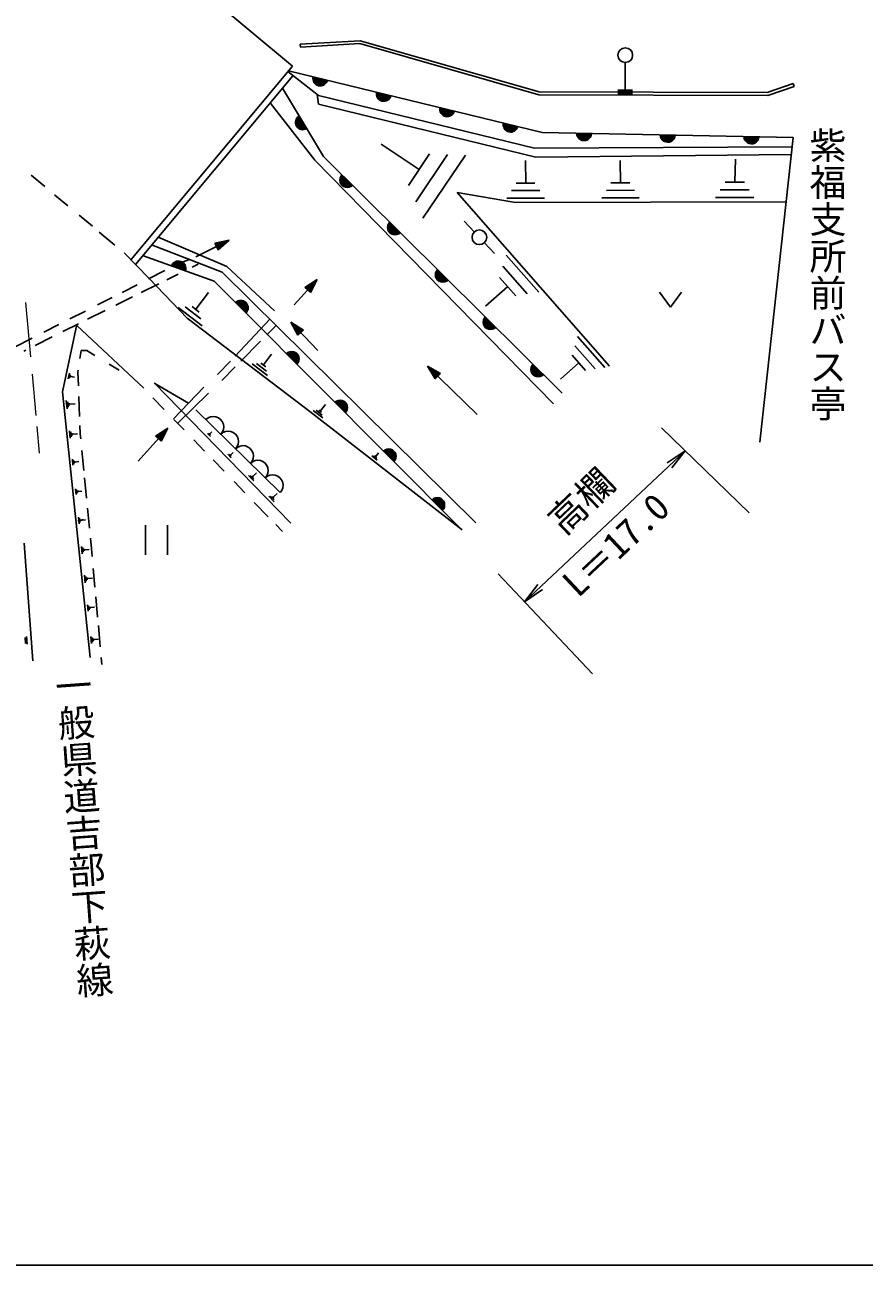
# Model space of a CAD drawing. Units: millimetres, scale not verified. Extents: x 40000 to 680000, y 20000 to 380000.
# Drawn here: x 282036 to 338922, y 205000 to 289073 of the extents above; entities that cross this region are included whole.
import ezdxf
from ezdxf.enums import TextEntityAlignment as Align

# ---------------------------------------------------------------- set-up
doc = ezdxf.new("R2010")
doc.units = ezdxf.units.MM
doc.header["$LTSCALE"] = 1000
for name, color, linetype, lineweight in [('M-BGD', 7, 'Continuous', 25), ('M-STR-STR3', 7, 'Continuous', 25), ('M-TTL', 2, 'Continuous', 140), ('M-TTL-BAND', 7, 'Continuous', 25), ('M-TTL-TXT', 7, 'Continuous', 13)]:
    doc.layers.add(name, color=color, linetype=linetype, lineweight=lineweight)
doc.layers.add('M-STR-HTXT', color=7, linetype='Continuous')
doc.styles.add('@ＭＳ ゴシック', font='')
doc.styles.add('ＭＳ ゴシック', font='')
doc.styles.get('@ＭＳ ゴシック').set_extended_font_data('@MS Gothic')
doc.styles.get('ＭＳ ゴシック').set_extended_font_data('MS Gothic')

# ---------------------------------------------------------------- blocks, each defined once
blk = doc.blocks.new('open_arrow')
at = {"color": 0, "linetype": 'Continuous', "lineweight": -2}
blk.add_lwpolyline([(7.5, 1.25), (0, 0), (7.5, -1.25)], dxfattribs=at)

msp = doc.modelspace()

# ---------------------------------------------------------------- linework, layer by layer
at = {"layer": 'M-BGD'}
for p, q in [((300180, 286274), (270365, 311123)), ((300699, 287767), (304760, 287997)), ((300699, 287767), (300711, 287567)), ((300711, 287567), (304738, 287796)), ((304738, 287796), (316869, 284336)), ((304760, 287997), (316898, 284536)), ((289221, 273152), (300180, 286274)), ((299872, 285905), (301932, 284276)), ((317108, 281779), (299911, 285952)), ((322727, 284516), (322727, 286516)), ((289527, 272836), (300203, 285621)), ((332357, 284490), (334111, 285090)), ((334111, 285090), (334176, 284901)), ((299498, 284776), (302268, 280146)), ((301850, 284341), (301932, 283700)), ((301932, 284276), (316580, 280722)), ((316869, 284336), (332390, 284290)), ((316898, 284536), (332357, 284490)), ((332390, 284290), (334176, 284901)), ((298674, 283790), (301692, 279906)), ((301932, 283700), (316676, 280098)), ((334109, 281443), (317108, 281779)), ((306191, 280979), (308751, 279259)), ((331852, 260792), (334109, 281443)), ((302268, 280146), (318453, 264106)), ((309471, 280319), (308031, 278189)), ((310691, 280279), (308531, 277079)), ((311901, 280239), (309021, 275969)), ((316580, 280722), (334038, 280800)), ((316676, 280098), (333983, 280288)), ((330191, 279969), (330151, 278409)), ((301692, 279906), (317876, 263386)), ((315971, 279879), (315981, 278349)), ((322391, 279879), (322401, 278359)), ((283396, 278104), (282471, 278876)), ((316611, 278349), (315341, 278349)), ((323031, 278359), (321761, 278359)), ((330801, 278409), (329491, 278399)), ((284944, 276811), (284057, 277552)), ((321670, 265931), (311345, 277697)), ((311345, 277697), (315283, 277024)), ((316931, 277839), (315021, 277839)), ((323351, 277859), (321451, 277849)), ((331131, 277889), (329171, 277879)), ((317251, 277329), (314701, 277329)), ((315283, 277024), (333629, 277073)), ((323661, 277349), (321131, 277339)), ((331451, 277369), (328841, 277359)), ((286615, 275416), (285718, 276165)), ((288140, 274144), (287083, 275026)), ((312511, 275029), (311821, 275759)), ((290626, 274152), (295401, 272318)), ((291067, 274681), (295737, 272702)), ((293632, 273337), (295895, 274484)), ((295895, 274484), (294917, 274278)), ((294917, 274278), (295151, 273817)), ((294933, 274282), (295163, 273828)), ((294983, 274292), (295202, 273862)), ((295034, 274303), (295240, 273897)), ((295085, 274314), (295279, 273931)), ((295135, 274324), (295317, 273966)), ((295895, 274484), (295151, 273817)), ((295186, 274335), (295356, 274000)), ((295237, 274346), (295394, 274035)), ((295287, 274356), (295433, 274070)), ((295338, 274367), (295471, 274104)), ((295389, 274378), (295510, 274139)), ((295439, 274388), (295548, 274173)), ((295490, 274399), (295587, 274208)), ((295541, 274410), (295625, 274242)), ((295591, 274420), (295664, 274277)), ((295642, 274431), (295703, 274312)), ((295693, 274442), (295741, 274346)), ((295743, 274452), (295780, 274381)), ((295794, 274463), (295818, 274415)), ((295845, 274474), (295857, 274450)), ((313191, 274299), (313871, 273569)), ((290463, 271870), (288774, 273615)), ((294873, 271694), (290020, 273427)), ((314661, 273459), (316871, 270949)), ((290417, 271846), (291529, 272413)), ((292071, 272732), (293250, 273178)), ((293384, 272656), (293792, 272859)), ((295737, 272702), (298955, 269677)), ((314441, 272709), (316091, 270829)), ((293048, 269196), (290463, 271870)), ((291663, 271796), (292428, 272178)), ((296890, 269677), (294873, 271694)), ((295401, 272318), (312594, 255317)), ((300293, 270086), (301855, 271807)), ((301855, 271807), (301014, 271266)), ((301855, 271807), (301397, 270918)), ((301507, 271583), (301665, 271439)), ((301550, 271611), (301689, 271485)), ((301594, 271639), (301713, 271531)), ((301637, 271667), (301736, 271577)), ((301681, 271695), (301760, 271623)), ((301724, 271723), (301784, 271669)), ((301768, 271751), (301807, 271715)), ((301811, 271779), (301831, 271761)), ((314211, 271949), (315311, 270699)), ((288627, 270935), (289641, 271451)), ((289916, 270924), (291115, 271522)), ((294491, 270929), (293621, 269789)), ((301014, 271266), (301397, 270918)), ((301028, 271275), (301405, 270933)), ((301071, 271303), (301429, 270979)), ((301115, 271331), (301452, 271025)), ((301158, 271359), (301476, 271071)), ((301202, 271387), (301500, 271117)), ((301245, 271415), (301523, 271163)), ((301289, 271443), (301547, 271209)), ((301332, 271471), (301571, 271255)), ((301376, 271499), (301594, 271301)), ((301420, 271527), (301618, 271347)), ((301463, 271555), (301642, 271393)), ((313251, 269999), (314761, 271329)), ((325051, 270945), (325801, 269945)), ((325801, 269945), (326551, 270945)), ((286972, 270092), (287953, 270592)), ((288207, 270071), (289342, 270638)), ((294061, 268679), (292431, 269919)), ((293961, 269139), (292911, 269949)), ((293861, 269599), (293381, 269979)), ((285096, 269137), (286148, 269673)), ((286295, 269116), (287481, 269708)), ((301356, 262857), (293048, 269196)), ((296289, 266623), (298636, 269119)), ((311635, 254873), (296890, 269677)), ((283330, 268238), (284347, 268756)), ((285567, 268753), (284582, 264191)), ((284624, 268282), (285670, 268804)), ((285554, 268694), (290100, 264437)), ((298449, 268060), (299071, 268689)), ((301887, 266995), (300070, 268907)), ((300070, 268907), (300548, 268029)), ((300070, 268907), (300923, 268385)), ((300095, 268862), (300114, 268880)), ((300120, 268816), (300158, 268853)), ((300144, 268771), (300203, 268826)), ((300169, 268725), (300247, 268799)), ((300194, 268680), (300291, 268772)), ((300218, 268634), (300335, 268745)), ((300243, 268589), (300379, 268718)), ((300268, 268543), (300423, 268691)), ((300293, 268498), (300467, 268664)), ((300317, 268452), (300512, 268637)), ((300342, 268407), (300556, 268610)), ((300367, 268361), (300600, 268583)), ((300391, 268316), (300644, 268556)), ((300416, 268271), (300688, 268529)), ((300441, 268225), (300732, 268502)), ((300466, 268180), (300776, 268475)), ((300490, 268134), (300821, 268448)), ((300515, 268089), (300865, 268421)), ((300540, 268043), (300909, 268394)), ((300548, 268029), (300923, 268385)), ((281374, 267242), (282543, 267837)), ((282737, 267340), (283897, 267919)), ((296682, 266271), (298018, 267624)), ((319501, 267939), (321341, 265849)), ((281969, 266957), (282100, 267022)), ((285856, 266995), (285775, 266461)), ((286239, 266995), (285856, 266995)), ((286788, 266661), (286239, 266995)), ((298761, 266749), (298201, 266019)), ((319131, 266689), (320041, 265639)), ((319321, 267319), (320691, 265749)), ((288438, 265657), (287758, 266070)), ((295102, 265360), (295965, 266278)), ((295387, 264960), (296300, 265885)), ((298481, 265299), (297441, 266099)), ((298421, 265599), (297741, 266119)), ((298361, 265899), (298041, 266139)), ((312690, 262665), (309328, 265931)), ((309328, 265931), (309841, 265072)), ((309328, 265931), (310201, 265443)), ((309355, 265886), (309373, 265906)), ((309381, 265842), (309418, 265880)), ((309408, 265797), (309464, 265855)), ((309434, 265753), (309509, 265830)), ((309461, 265709), (309554, 265805)), ((309487, 265664), (309599, 265779)), ((309514, 265620), (309644, 265754)), ((309540, 265575), (309690, 265729)), ((309567, 265531), (309735, 265704)), ((309593, 265486), (309780, 265679)), ((318331, 265059), (319591, 266169)), ((284981, 265069), (285061, 265459)), ((285051, 265129), (285111, 265379)), ((285121, 265179), (285151, 265299)), ((285411, 265179), (285141, 265239)), ((285652, 265654), (285633, 265529)), ((285633, 265529), (285668, 264609)), ((309620, 265442), (309825, 265653)), ((309646, 265397), (309870, 265628)), ((309673, 265353), (309916, 265603)), ((309700, 265309), (309961, 265578)), ((309726, 265264), (310006, 265552)), ((309753, 265220), (310051, 265527)), ((309779, 265175), (310096, 265502)), ((309806, 265131), (310142, 265477)), ((309832, 265086), (310187, 265451)), ((309841, 265072), (310201, 265443)), ((284582, 264191), (286462, 246184)), ((300070, 255299), (290796, 264796)), ((293132, 263419), (290838, 264753)), ((292116, 262357), (294174, 264509)), ((292398, 262066), (294493, 264095)), ((284901, 263049), (284841, 263619)), ((284981, 263159), (284941, 263529)), ((285051, 263259), (285031, 263429)), ((285441, 263389), (285041, 263349)), ((285696, 263880), (285748, 262524)), ((290723, 263798), (291486, 263009)), ((302411, 263339), (302061, 262889)), ((292144, 262329), (292834, 261615)), ((299337, 257371), (293632, 262980)), ((311681, 254837), (301356, 262857)), ((302231, 262429), (301571, 262939)), ((302191, 262619), (301771, 262949)), ((302151, 262809), (301961, 262959)), ((285111, 261049), (285061, 261559)), ((285181, 261149), (285151, 261479)), ((285771, 261921), (285793, 261354)), ((289713, 259506), (291720, 261737)), ((291720, 261737), (290882, 261192)), ((291720, 261737), (291267, 260846)), ((291330, 261483), (291509, 261321)), ((291373, 261511), (291532, 261368)), ((291416, 261539), (291556, 261414)), ((291460, 261567), (291579, 261460)), ((291503, 261596), (291603, 261506)), ((291547, 261624), (291626, 261552)), ((291590, 261652), (291650, 261598)), ((291634, 261680), (291673, 261644)), ((291677, 261708), (291697, 261691)), ((294711, 261479), (294571, 261339)), ((285251, 261239), (285231, 261399)), ((285601, 261359), (285241, 261319)), ((285793, 261354), (285827, 261010)), ((290882, 261192), (291267, 260846)), ((290896, 261201), (291274, 260860)), ((290939, 261229), (291298, 260906)), ((290982, 261257), (291321, 260952)), ((291026, 261285), (291344, 260999)), ((291069, 261314), (291368, 261045)), ((291113, 261342), (291391, 261091)), ((291156, 261370), (291415, 261137)), ((291199, 261398), (291438, 261183)), ((291243, 261426), (291462, 261229)), ((291286, 261455), (291485, 261275)), ((293491, 260936), (294221, 260181)), ((294611, 261179), (294411, 261379)), ((294611, 261249), (294481, 261379)), ((294601, 261309), (294541, 261369)), ((285904, 260221), (286037, 258874)), ((296031, 259729), (295791, 259969)), ((296031, 259809), (295871, 259959)), ((296021, 259879), (295951, 259949)), ((296151, 260079), (295991, 259919)), ((305911, 259569), (305551, 259849)), ((305891, 259679), (305661, 259859)), ((305871, 259779), (305761, 259859)), ((306011, 260069), (305821, 259819)), ((285301, 259219), (285261, 259639)), ((285361, 259299), (285331, 259569)), ((285411, 259379), (285401, 259499)), ((285701, 259469), (285411, 259439)), ((294799, 259583), (295544, 258813)), ((286086, 258369), (286221, 256996)), ((296215, 258119), (296949, 257359)), ((297551, 258159), (297191, 258529)), ((297551, 258279), (297311, 258519)), ((297541, 258399), (297431, 258509)), ((297741, 258709), (297491, 258459)), ((285511, 257229), (285471, 257629)), ((285561, 257309), (285541, 257569)), ((285611, 257379), (285601, 257499)), ((285891, 257469), (285611, 257439)), ((299141, 257309), (298871, 257049)), ((297589, 256698), (298527, 255728)), ((298941, 256739), (298571, 257129)), ((298941, 256869), (298691, 257119)), ((298931, 256989), (298811, 257099)), ((285711, 255249), (285671, 255699)), ((285771, 255339), (285751, 255629)), ((286289, 256311), (286423, 254947)), ((286141, 255519), (285831, 255489)), ((290205, 255152), (290205, 253152)), ((291705, 255152), (291705, 253152)), ((299044, 255193), (299496, 254725)), ((282000, 253929), (282574, 245961)), ((286488, 254284), (286558, 253578)), ((285931, 253219), (285871, 253719)), ((286001, 253319), (285961, 253639)), ((286061, 253409), (286041, 253559)), ((286401, 253519), (286051, 253489)), ((286558, 253578), (286606, 253038)), ((286131, 251259), (286081, 251769)), ((286201, 251359), (286171, 251689)), ((286271, 251459), (286251, 251609)), ((286621, 251569), (286261, 251539)), ((286679, 252216), (286791, 250961)), ((286331, 249329), (286291, 249769)), ((286391, 249419), (286361, 249699)), ((286849, 250303), (286972, 248928)), ((286451, 249499), (286431, 249629)), ((286751, 249599), (286441, 249569)), ((287022, 248368), (287151, 246915)), ((282051, 247539), (282081, 247149)), ((282151, 247609), (282191, 247089)), ((286561, 247149), (286511, 247609)), ((286621, 247239), (286591, 247539)), ((286681, 247329), (286671, 247469)), ((287001, 247429), (286681, 247399)), ((287215, 246196), (287259, 245706))]:
    msp.add_line(p, q, dxfattribs=at)
for centre in [(322727, 287016), (312847, 274674)]:
    msp.add_circle(centre, 500, dxfattribs=at)
for centre, radius, start, end in [((302061, 285431), 500, 166.35859, 346.35859), ((302061, 285431), 500, 166.35859, 346.35859), ((302061, 285431), 450, 166.35859, 346.35859), ((302061, 285431), 400, 166.35859, 346.35859), ((302061, 285431), 350, 166.35859, 346.35859), ((302061, 285431), 300, 166.35859, 346.35859), ((302061, 285431), 250, 166.35859, 346.35859), ((302061, 285431), 200, 166.35859, 346.35859), ((302061, 285431), 150, 166.35859, 346.35859), ((302061, 285431), 100, 166.35859, 346.35859), ((302061, 285431), 50, 166.35859, 346.35859), ((306360, 284387), 500, 166.35859, 346.35859), ((306360, 284387), 500, 166.35859, 346.35859), ((306360, 284387), 450, 166.35859, 346.35859), ((306360, 284387), 400, 166.35859, 346.35859), ((306360, 284387), 350, 166.35859, 346.35859), ((306360, 284387), 300, 166.35859, 346.35859), ((306360, 284387), 250, 166.35859, 346.35859), ((306360, 284387), 200, 166.35859, 346.35859), ((306360, 284387), 150, 166.35859, 346.35859), ((306360, 284387), 100, 166.35859, 346.35859), ((306360, 284387), 50, 166.35859, 346.35859), ((310659, 283344), 500, 166.35859, 346.35859), ((310659, 283344), 500, 166.35859, 346.35859), ((310659, 283344), 450, 166.35859, 346.35859), ((310659, 283344), 400, 166.35859, 346.35859), ((310659, 283344), 350, 166.35859, 346.35859), ((310659, 283344), 300, 166.35859, 346.35859), ((310659, 283344), 250, 166.35859, 346.35859), ((310659, 283344), 200, 166.35859, 346.35859), ((310659, 283344), 150, 166.35859, 346.35859), ((310659, 283344), 100, 166.35859, 346.35859), ((310659, 283344), 50, 166.35859, 346.35859), ((300883, 282461), 500, 120.895, 300.895), ((300883, 282461), 500, 120.895, 300.895), ((300883, 282461), 450, 120.895, 300.895), ((300883, 282461), 400, 120.895, 300.895), ((300883, 282461), 350, 120.895, 300.895), ((300883, 282461), 300, 120.895, 300.895), ((300883, 282461), 250, 120.895, 300.895), ((300883, 282461), 200, 120.895, 300.895), ((300883, 282461), 150, 120.895, 300.895), ((300883, 282461), 100, 120.895, 300.895), ((300883, 282461), 50, 120.895, 300.895), ((314958, 282301), 500, 166.35859, 346.35859), ((314958, 282301), 500, 166.35859, 346.35859), ((314958, 282301), 450, 166.35859, 346.35859), ((314958, 282301), 400, 166.35859, 346.35859), ((314958, 282301), 350, 166.35859, 346.35859), ((314958, 282301), 300, 166.35859, 346.35859), ((314958, 282301), 250, 166.35859, 346.35859), ((314958, 282301), 200, 166.35859, 346.35859), ((314958, 282301), 150, 166.35859, 346.35859), ((314958, 282301), 100, 166.35859, 346.35859), ((314958, 282301), 50, 166.35859, 346.35859), ((319942, 281723), 500, 178.86718, 358.86718), ((319942, 281723), 500, 178.86718, 358.86718), ((319942, 281723), 450, 178.86718, 358.86718), ((319942, 281723), 400, 178.86718, 358.86718), ((319942, 281723), 350, 178.86718, 358.86718), ((319942, 281723), 300, 178.86718, 358.86718), ((319942, 281723), 250, 178.86718, 358.86718), ((319942, 281723), 200, 178.86718, 358.86718), ((319942, 281723), 150, 178.86718, 358.86718), ((319942, 281723), 100, 178.86718, 358.86718), ((319942, 281723), 50, 178.86718, 358.86718), ((325608, 281611), 500, 178.86718, 358.86718), ((325608, 281611), 500, 178.86718, 358.86718), ((325608, 281611), 450, 178.86718, 358.86718), ((325608, 281611), 400, 178.86718, 358.86718), ((325608, 281611), 350, 178.86718, 358.86718), ((325608, 281611), 300, 178.86718, 358.86718), ((325608, 281611), 250, 178.86718, 358.86718), ((325608, 281611), 200, 178.86718, 358.86718), ((325608, 281611), 150, 178.86718, 358.86718), ((325608, 281611), 100, 178.86718, 358.86718), ((325608, 281611), 50, 178.86718, 358.86718), ((331275, 281499), 500, 178.86718, 358.86718), ((331275, 281499), 500, 178.86718, 358.86718), ((331275, 281499), 450, 178.86718, 358.86718), ((331275, 281499), 400, 178.86718, 358.86718), ((331275, 281499), 350, 178.86718, 358.86718), ((331275, 281499), 300, 178.86718, 358.86718), ((331275, 281499), 250, 178.86718, 358.86718), ((331275, 281499), 200, 178.86718, 358.86718), ((331275, 281499), 150, 178.86718, 358.86718), ((331275, 281499), 100, 178.86718, 358.86718), ((331275, 281499), 50, 178.86718, 358.86718), ((303887, 278542), 500, 135.25616, 315.25616), ((303887, 278542), 500, 135.25616, 315.25616), ((303887, 278542), 450, 135.25616, 315.25616), ((303887, 278542), 400, 135.25616, 315.25616), ((303887, 278542), 350, 135.25616, 315.25616), ((303887, 278542), 300, 135.25616, 315.25616), ((303887, 278542), 250, 135.25616, 315.25616), ((303887, 278542), 200, 135.25616, 315.25616), ((303887, 278542), 150, 135.25616, 315.25616), ((303887, 278542), 100, 135.25616, 315.25616), ((303887, 278542), 50, 135.25616, 315.25616), ((307124, 275334), 500, 135.25616, 315.25616), ((307124, 275334), 500, 135.25616, 315.25616), ((307124, 275334), 450, 135.25616, 315.25616), ((307124, 275334), 400, 135.25616, 315.25616), ((307124, 275334), 350, 135.25616, 315.25616), ((307124, 275334), 300, 135.25616, 315.25616), ((307124, 275334), 250, 135.25616, 315.25616), ((307124, 275334), 200, 135.25616, 315.25616), ((307124, 275334), 150, 135.25616, 315.25616), ((307124, 275334), 100, 135.25616, 315.25616), ((307124, 275334), 50, 135.25616, 315.25616), ((292446, 272560), 500, 340.34618, 160.34618), ((292446, 272560), 500, 340.34618, 160.34618), ((292446, 272560), 450, 340.34618, 160.34618), ((292446, 272560), 400, 340.34618, 160.34618), ((292446, 272560), 350, 340.34618, 160.34618), ((292446, 272560), 300, 340.34618, 160.34618), ((292446, 272560), 250, 340.34618, 160.34618), ((292446, 272560), 200, 340.34618, 160.34618), ((292446, 272560), 150, 340.34618, 160.34618), ((292446, 272560), 100, 340.34618, 160.34618), ((292446, 272560), 50, 340.34618, 160.34618), ((310361, 272126), 500, 135.25616, 315.25616), ((310361, 272126), 500, 135.25616, 315.25616), ((310361, 272126), 450, 135.25616, 315.25616), ((310361, 272126), 400, 135.25616, 315.25616), ((310361, 272126), 350, 135.25616, 315.25616), ((310361, 272126), 300, 135.25616, 315.25616), ((310361, 272126), 250, 135.25616, 315.25616), ((310361, 272126), 200, 135.25616, 315.25616), ((310361, 272126), 150, 135.25616, 315.25616), ((310361, 272126), 100, 135.25616, 315.25616), ((310361, 272126), 50, 135.25616, 315.25616), ((296674, 269890), 500, 314.95011, 134.95011), ((296674, 269890), 500, 314.95011, 134.95011), ((296674, 269890), 450, 314.95011, 134.95011), ((296674, 269890), 400, 314.95011, 134.95011), ((296674, 269890), 350, 314.95011, 134.95011), ((296674, 269890), 300, 314.95011, 134.95011), ((296674, 269890), 250, 314.95011, 134.95011), ((296674, 269890), 200, 314.95011, 134.95011), ((296674, 269890), 150, 314.95011, 134.95011), ((296674, 269890), 100, 314.95011, 134.95011), ((296674, 269890), 50, 314.95011, 134.95011), ((313597, 268918), 500, 135.25616, 315.25616), ((313597, 268918), 500, 135.25616, 315.25616), ((313597, 268918), 450, 135.25616, 315.25616), ((313597, 268918), 400, 135.25616, 315.25616), ((313597, 268918), 350, 135.25616, 315.25616), ((313597, 268918), 300, 135.25616, 315.25616), ((313597, 268918), 250, 135.25616, 315.25616), ((313597, 268918), 200, 135.25616, 315.25616), ((313597, 268918), 150, 135.25616, 315.25616), ((313597, 268918), 100, 135.25616, 315.25616), ((313597, 268918), 50, 135.25616, 315.25616), ((300119, 266434), 500, 314.88673, 134.88673), ((300119, 266434), 500, 314.88673, 134.88673), ((300119, 266434), 450, 314.88673, 134.88673), ((300119, 266434), 400, 314.88673, 134.88673), ((300119, 266434), 350, 314.88673, 134.88673), ((300119, 266434), 300, 314.88673, 134.88673), ((300119, 266434), 250, 314.88673, 134.88673), ((300119, 266434), 200, 314.88673, 134.88673), ((300119, 266434), 150, 314.88673, 134.88673), ((300119, 266434), 100, 314.88673, 134.88673), ((300119, 266434), 50, 314.88673, 134.88673), ((316834, 265710), 500, 135.25616, 315.25616), ((316834, 265710), 500, 135.25616, 315.25616), ((316834, 265710), 450, 135.25616, 315.25616), ((316834, 265710), 400, 135.25616, 315.25616), ((316834, 265710), 350, 135.25616, 315.25616), ((316834, 265710), 300, 135.25616, 315.25616), ((316834, 265710), 250, 135.25616, 315.25616), ((316834, 265710), 200, 135.25616, 315.25616), ((316834, 265710), 150, 135.25616, 315.25616), ((316834, 265710), 100, 135.25616, 315.25616), ((316834, 265710), 50, 135.25616, 315.25616), ((303410, 263131), 500, 314.88673, 134.88673), ((303410, 263131), 500, 314.88673, 134.88673), ((303410, 263131), 450, 314.88673, 134.88673), ((303410, 263131), 400, 314.88673, 134.88673), ((303410, 263131), 350, 314.88673, 134.88673), ((303410, 263131), 300, 314.88673, 134.88673), ((303410, 263131), 250, 314.88673, 134.88673), ((303410, 263131), 200, 314.88673, 134.88673), ((303410, 263131), 150, 314.88673, 134.88673), ((303410, 263131), 100, 314.88673, 134.88673), ((303410, 263131), 50, 314.88673, 134.88673), ((294811, 261821), 705, 315.48418, 135.48418), ((295816, 260832), 705, 315.48418, 135.48418), ((296822, 259843), 705, 315.48418, 135.48418), ((306700, 259828), 500, 314.88673, 134.88673), ((306700, 259828), 500, 314.88673, 134.88673), ((306700, 259828), 450, 314.88673, 134.88673), ((306700, 259828), 400, 314.88673, 134.88673), ((306700, 259828), 350, 314.88673, 134.88673), ((306700, 259828), 300, 314.88673, 134.88673), ((306700, 259828), 250, 314.88673, 134.88673), ((306700, 259828), 200, 314.88673, 134.88673), ((306700, 259828), 150, 314.88673, 134.88673), ((306700, 259828), 100, 314.88673, 134.88673), ((306700, 259828), 50, 314.88673, 134.88673), ((297828, 258854), 705, 315.48418, 135.48418), ((298834, 257865), 705, 315.48418, 135.48418), ((309990, 256525), 500, 314.88673, 134.88673), ((309990, 256525), 500, 314.88673, 134.88673), ((309990, 256525), 450, 314.88673, 134.88673), ((309990, 256525), 400, 314.88673, 134.88673), ((309990, 256525), 350, 314.88673, 134.88673), ((309990, 256525), 300, 314.88673, 134.88673), ((309990, 256525), 250, 314.88673, 134.88673), ((309990, 256525), 200, 314.88673, 134.88673), ((309990, 256525), 150, 314.88673, 134.88673), ((309990, 256525), 100, 314.88673, 134.88673), ((309990, 256525), 50, 314.88673, 134.88673)]:
    msp.add_arc(centre, radius, start, end, dxfattribs=at)
at = {"layer": 'M-STR-STR3'}
for p, q in [((331118, 255990), (325174, 261766)), ((326784, 260202), (315904, 249973)), ((320499, 245084), (314122, 251868))]:
    msp.add_line(p, q, dxfattribs=at)
at = {"layer": 'M-TTL'}
for p, q in [((322227, 284516), (323227, 284516)), ((285831, 255419), (285821, 255549))]:
    msp.add_line(p, q, dxfattribs=at)
at = {"layer": 'M-TTL-BAND'}
msp.add_line((40000, 205000), (579000, 205000), dxfattribs=at)
at = {"layer": 'M-TTL-TXT'}
for p, q in [((282079, 270250), (282418, 266561)), ((282525, 265400), (282783, 262582)), ((282851, 261850), (283017, 260033))]:
    msp.add_line(p, q, dxfattribs=at)

# ---------------------------------------------------------------- block references
at = {"layer": 'M-STR-STR3', "xscale": 193, "yscale": 193}
for p, rotation in [((326784, 260202), 223.2), ((315904, 249973), 43.2)]:
    msp.add_blockref('open_arrow', p, dxfattribs=dict(at, rotation=rotation))

# ---------------------------------------------------------------- texts
at = {"layer": 'M-STR-HTXT', "style": '@ＭＳ ゴシック'}
for s, rotation, p in [('紫福支所前バス亭', 270, (334970, 272163)), ('一般県道吉部下萩線', 274.118, (284566, 234211))]:
    msp.add_text(s, height=1833, rotation=rotation, dxfattribs=at).set_placement(p, align=Align.BOTTOM_CENTER)
at = {"layer": 'M-STR-STR3', "style": 'ＭＳ ゴシック'}
for s, rotation, p in [('高欄', 43.616, (318952, 253999)), ('L＝17.0', 43.176, (319905, 249772))]:
    msp.add_text(s, height=1833, rotation=rotation, dxfattribs=at).set_placement(p, align=Align.BOTTOM_LEFT)

doc.saveas('drawing.dxf')
